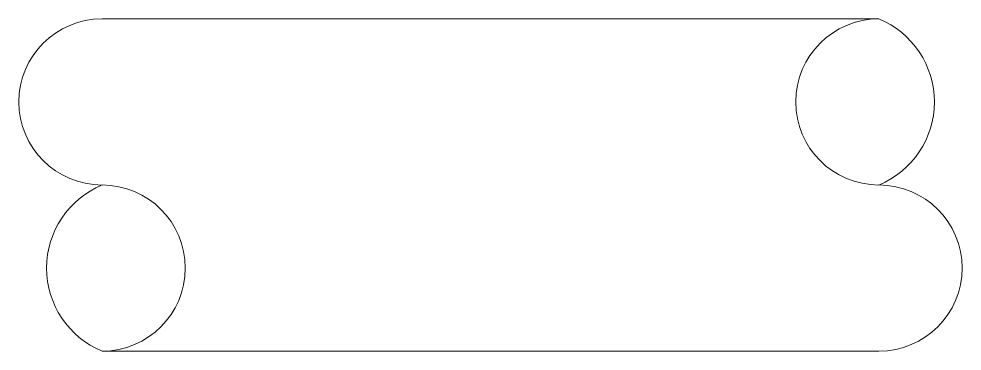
# Model space of a CAD drawing. Header units: inches. Extents: x 0 to 0.017, y 0 to 0.006.
import ezdxf

# ---------------------------------------------------------------- set-up
doc = ezdxf.new("R2010")
doc.units = ezdxf.units.IN
doc.header["$MEASUREMENT"] = 0
doc.layers.add('Level 8', color=9, linetype='Continuous', lineweight=0)

# ---------------------------------------------------------------- blocks, each defined once
blk = doc.blocks.new('ANNOT_LINE_TRACE')
at = {"layer": 'Level 8', "color": 191, "linetype": 'Continuous', "lineweight": 13}
for p, q in [((-0.008, 0.003), (0.006, 0.003)), ((-0.008, -0.003), (0.006, -0.003))]:
    blk.add_line(p, q, dxfattribs=at)
for centre, radius, start, end in [((-0.008, 0.0015), 0.0015000000419857, 90, 270), ((0.005375, 0.0015), 0.0016250000007549, 292.619864, 67.380133), ((-0.007375, -0.0015), 0.0016250000004529, 112.619864, 247.380133), ((0.006, -0.0015), 0.0015000000699761, 270, 90)]:
    blk.add_arc(centre, radius, start, end, dxfattribs=at)
at = {"layer": 'Level 8', "color": 191, "linetype": 'Continuous', "lineweight": 13, "extrusion": (0, 0, -1)}
for centre, radius, start, end in [((-0.006, 0.0015), 0.0015000000839712, 270, 90), ((0.008, -0.0015), 0.0015000000559809, 90, 270)]:
    blk.add_arc(centre, radius, start, end, dxfattribs=at)

msp = doc.modelspace()

# ---------------------------------------------------------------- block references
at = {"layer": 'Level 8', "color": 9, "linetype": 'Continuous', "lineweight": 13}
msp.add_blockref('ANNOT_LINE_TRACE', (0.0095000000419857, 0.0030000000699761), dxfattribs=at)

doc.saveas('drawing.dxf')
